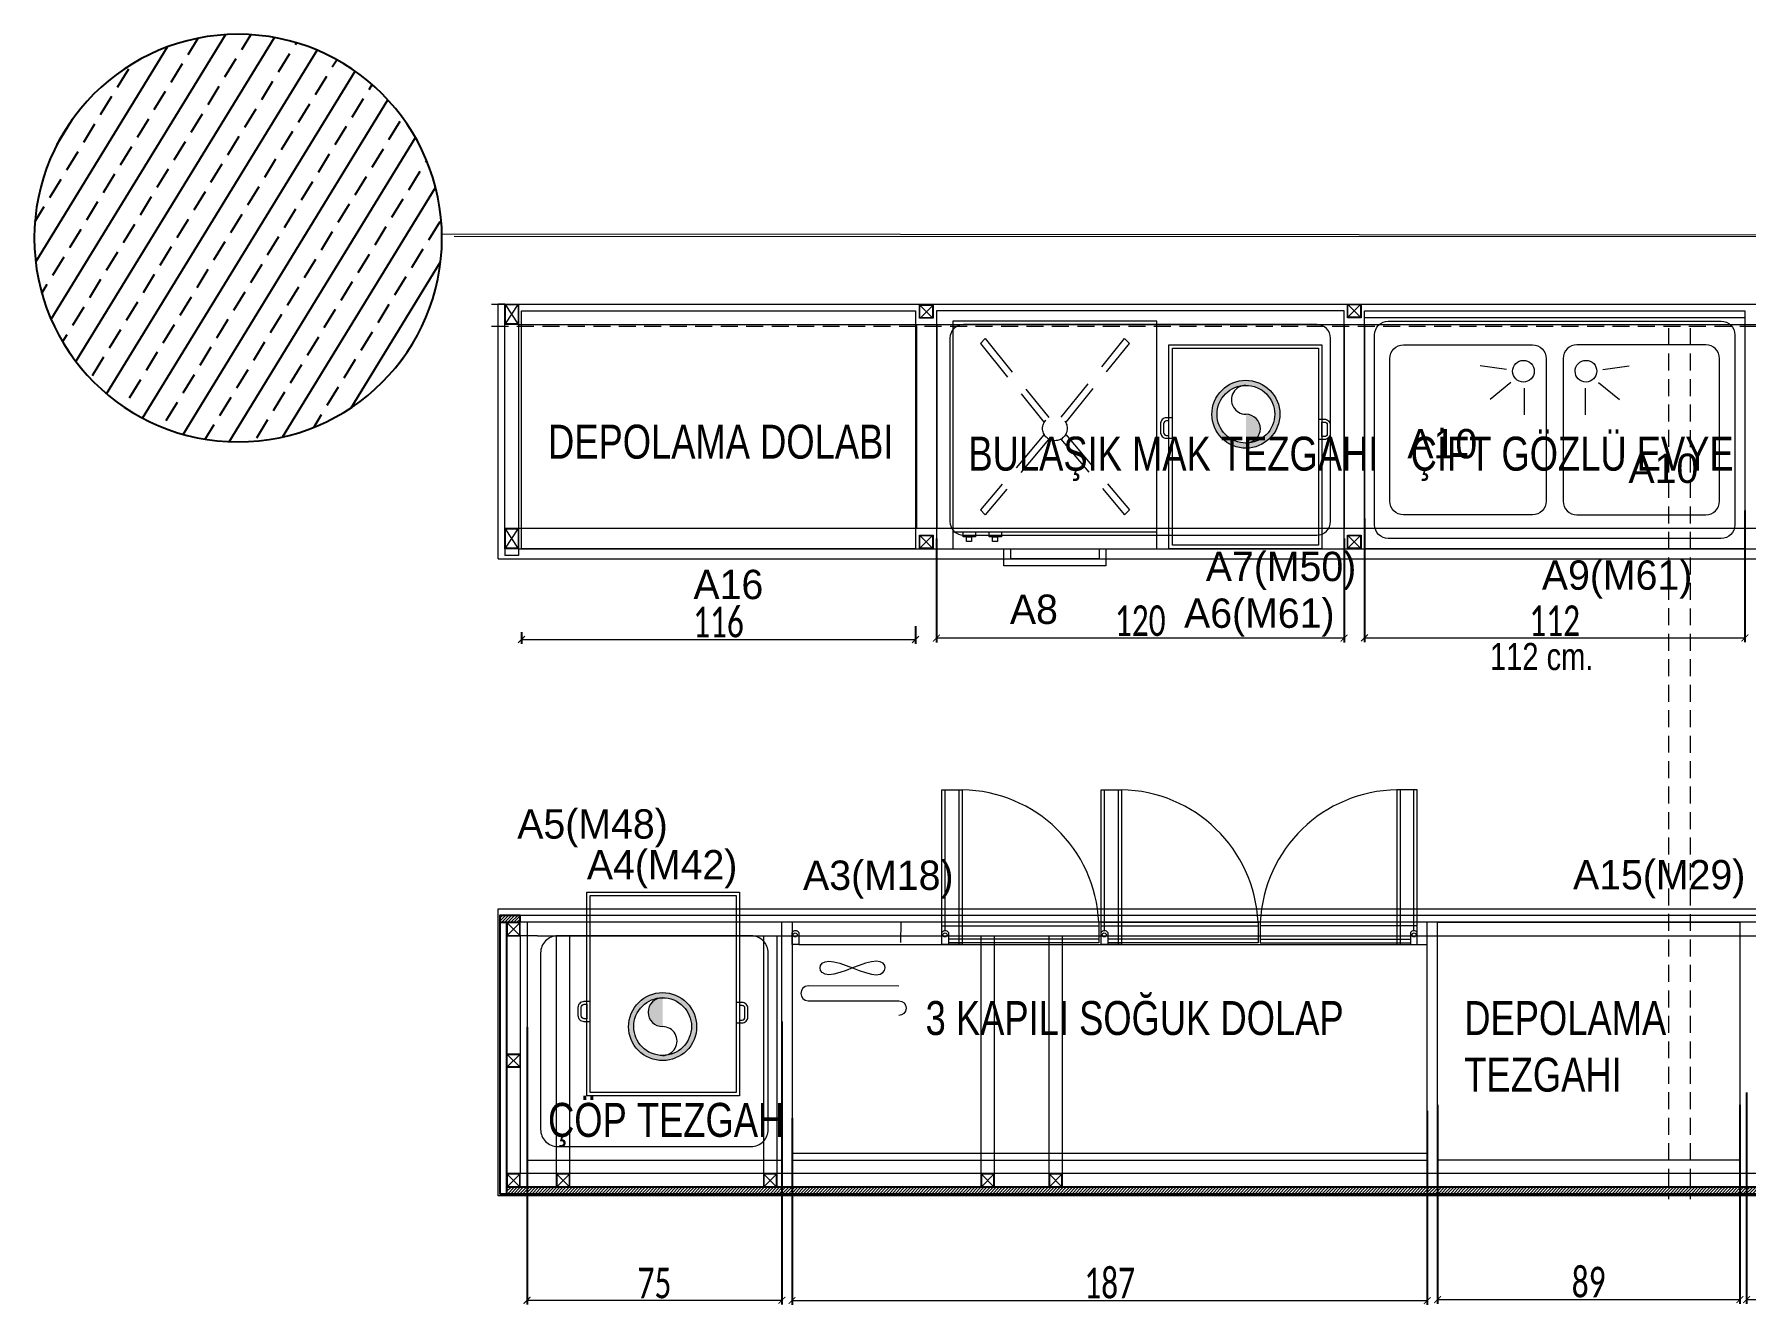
# Model space of a CAD drawing. Header units: millimetres. Extents: x 216897 to 220043, y -96037 to -94755.
# Drawn here: x 216897 to 217401, y -95980 to -95606 of the extents above; entities that cross this region are included whole.
import ezdxf
from ezdxf.enums import TextEntityAlignment as Align

# ---------------------------------------------------------------- set-up
doc = ezdxf.new("R2010")
doc.units = ezdxf.units.MM
doc.header["$PDMODE"] = 2
doc.linetypes.add('DASHED', pattern=[19.05, 12.7, -6.35])
doc.linetypes.add('HIDDEN', pattern=[0.375, 0.25, -0.125])
doc.layers.get('0').update_dxf_attribs({"lineweight": 20})
for name, color, linetype, lineweight in [('ahsap', 34, 'Continuous', 25), ('ahsaparka', 28, 'Continuous', 20), ('ahsapkesit', 26, 'Continuous', 20), ('karkas sistem', 175, 'HIDDEN', 20), ('makineekipman', 156, 'Continuous', 20), ('mermer', 142, 'Continuous', 15), ('t_alcıpan', 24, 'Continuous', 20), ('tarama', 123, 'Continuous', 15), ('tezgahdemir', 76, 'Continuous', 20), ('ölçü', 251, 'Continuous', 5)]:
    doc.layers.add(name, color=color, linetype=linetype, lineweight=lineweight)
for name, color, linetype in [('IGA_PB_E_$0$xref_column-E$0$0-HSL-HTC', 8, 'Continuous'), ('IGA_PB_E_$0$xref_column-E$0$2-SPS-RCN-00-650', 21, 'Continuous'), ('yazı', 11, 'Continuous')]:
    doc.layers.add(name, color=color, linetype=linetype)
doc.styles.add('TAKSİM', font='GOTHIC.TTF', dxfattribs={"height": 20})
doc.styles.add('uban-2', font='GOTHIC.TTF', dxfattribs={"width": 0.8})
doc.styles.add('UBN', font='GOTHIC.TTF', dxfattribs={"width": 0.8})
doc.styles.add('Ölçü50', font='calibri.ttf', dxfattribs={"width": 0.7})
doc.dimstyles.new('olcu10', dxfattribs={"dimtxt": 9, "dimasz": 2, "dimexe": 1.25, "dimexo": 0.625, "dimgap": 0.5, "dimtad": 1, "dimdec": 1, "dimrnd": 0.5, "dimzin": 9, "dimtxsty": 'Ölçü50', "dimblk": 'ARCHTICK', "dimcen": 2, "dimclrd": 256, "dimclre": 256, "dimclrt": 6, "dimazin": 2, "dimtfac": 1, "dimtdec": 1, "dimtix": 1, "dimtmove": 0, "dimatfit": 3, "dimldrblk": 'ARCHTICK', "dimfxl": 1, "dimlwd": -1, "dimarcsym": 0})

# ---------------------------------------------------------------- blocks, each defined once
blk = doc.blocks.new('IGA_PB_E_$0$xref_column-E$0$col 650 120')
at = {"layer": 'IGA_PB_E_$0$xref_column-E$0$0-HSL-HTC'}
h = blk.add_hatch(dxfattribs=at)
h.set_pattern_fill('ANSI33', color=256, scale=20, angle=-13.5)
edge = h.paths.add_edge_path()
edge.add_arc((0, 0), 600, 0, 360)
blk.add_circle((0, 0), 600)
blk = doc.blocks.new('A$C31687324-flat-1-flat-1')
at = {"extrusion": (-1.52846e-08, 6.3311e-09, 1), "elevation": 0}
for points in [[(21.84, 32.04), (21.84, 33.56, -0.414214), (23.59, 35.31), (26.11, 35.31, -0.414214), (27.86, 33.56), (27.86, 32.04)], [(21.48, -11.37), (21.48, -12.89, 0.414214), (23.23, -14.64), (25.75, -14.64, 0.414214), (27.5, -12.89), (27.5, -11.37)]]:
    blk.add_lwpolyline(points, format="xyb", dxfattribs=at)
for points in [[(60, -12.16), (0, -12.16), (0, 32.84), (60, 32.84)], [(59, -11.16), (1, -11.16), (1, 31.84), (59, 31.84)]]:
    blk.add_lwpolyline(points, close=True, dxfattribs=at)
for points in [[(22.71, 32.84), (22.71, 33.56, -0.414214), (23.59, 34.44), (26.11, 34.44, -0.414214), (26.99, 33.56), (26.99, 32.84)], [(22.35, -12.16), (22.35, -12.89, 0.414214), (23.23, -13.76), (25.75, -13.76, 0.414214), (26.63, -12.89), (26.63, -12.16)]]:
    blk.add_lwpolyline(points, format="xyb", close=True, dxfattribs=at)
blk = doc.blocks.new('çöpkovası')
at = {"ltscale": 50}
h = blk.add_hatch(color=256, dxfattribs=at)
edge = h.paths.add_edge_path(flags=16)
edge.add_ellipse((22.64, -20.41), major_axis=(7.85, -3.25), ratio=1, start_angle=0, end_angle=360)
edge = h.paths.add_edge_path()
edge.add_ellipse((22.64, -20.41), major_axis=(9.24, -3.83), ratio=1, start_angle=0, end_angle=360)
edge = h.paths.add_edge_path(flags=16)
edge.add_ellipse((22.64, -24.66), major_axis=(3.93, -1.63), ratio=1, start_angle=292.5, end_angle=472.5)
for major_axis in [(9.24, -3.83), (7.85, -3.25)]:
    blk.add_ellipse((22.64, -20.41, 0), major_axis=major_axis, ratio=1, dxfattribs=at)
for centre, start_param, end_param in [((22.64, -16.16, 0), 1.963496, 5.105089), ((22.64, -24.66, 0), 5.105089, 8.246681)]:
    blk.add_ellipse(centre, major_axis=(3.93, -1.63), ratio=1, start_param=start_param, end_param=end_param, dxfattribs=at)
at = {"rotation": 270}
blk.add_blockref('A$C31687324-flat-1-flat-1', (12.16, 0, 0), dxfattribs=at)
blk = doc.blocks.new('çöpöntezgah-flat-1')
at = {"extrusion": (-1.52846e-08, 6.3311e-09, 1), "elevation": 0}
blk.add_lwpolyline([(0, -15), (0, 60), (-70, 60), (-70, -15)], close=True, dxfattribs=at)
blk.add_lwpolyline([(-4, -6), (-4, 51, 0.414214), (-9, 56), (-61, 56, 0.414214), (-66, 51), (-66, -6, 0.414214), (-61, -11), (-9, -11, 0.414214)], format="xyb", close=True, dxfattribs=at)
blk = doc.blocks.new('2kapaklısoğukdolap-flat-2')
for p, q in [((2, 187, 0), (2, 0)), ((63.5, 185, 0), (63.5, 0)), ((70.07, 155.02, 0), (64.07, 155.03, 0)), ((63.5, 136.9), (63.5, 142.9)), ((63.5, 142.9), (109, 142.9)), ((64, 142.9), (70, 142.9)), ((65, 142.9), (69, 142.9)), ((67.5, 141.9), (109, 141.9)), ((69, 142.9), (69, 96.7)), ((109, 142.9), (109, 136.9)), ((109, 141.9), (109, 137.9)), ((109, 137.9), (63.5, 137.9)), ((109, 136.9), (63.5, 136.9)), ((64, 96.7), (64, 140.9)), ((65, 96.7), (65, 140.9)), ((63.5, 90.03), (63.5, 96.03)), ((63.5, 96.03), (109, 96.03)), ((70, 96.7), (64, 96.7)), ((64, 96.03), (70, 96.03)), ((69, 96.7), (65, 96.7)), ((65, 96.03), (69, 96.03)), ((69, 96.03), (69, 49.83)), ((70, 96.03), (70, 49.83)), ((109, 96.03), (109, 90.03)), ((109, 91.03), (63.5, 91.03)), ((64, 49.83), (64, 94.03)), ((65, 49.83), (65, 94.03)), ((67.5, 95.03), (109, 95.03)), ((109, 95.03), (109, 91.03)), ((109, 90.03), (63.5, 90.03)), ((70, 49.83), (64, 49.83)), ((70, 49.16), (64, 49.16)), ((64, 49.16), (64, 4.96)), ((69, 49.83), (65, 49.83)), ((69, 49.16), (65, 49.16)), ((65, 49.16), (65, 4.96)), ((69, 2.96), (69, 49.16)), ((70, 2.96), (70, 49.16)), ((63.5, 8.96), (63.5, 2.96)), ((109, 8.96), (63.5, 8.96)), ((109, 7.96), (63.5, 7.96)), ((109, 2.96), (109, 8.96)), ((109, 3.96), (109, 7.96)), ((63.5, 2.96), (109, 2.96)), ((64, 2.96), (70, 2.96)), ((65, 2.96), (69, 2.96)), ((67.5, 3.96), (109, 3.96))]:
    blk.add_line(p, q)
at = {"extrusion": (-1.52846e-08, -6.3311e-09, 1), "elevation": 0}
blk.add_lwpolyline([(70, 0), (70, 187), (0, 187), (0, 0)], close=True, dxfattribs=at)
for points in [[(67, 185), (63.5, 185), (63.5, 187), (67, 187)], [(67, 140.9), (63.5, 140.9), (63.5, 142.9), (67, 142.9)], [(67, 94.03), (63.5, 94.03), (63.5, 96.03), (67, 96.03)], [(67, 4.96), (63.5, 4.96), (63.5, 2.96), (67, 2.96)]]:
    blk.add_lwpolyline(points, dxfattribs=at)
for points in [[(46.91, 182.24), (46.9, 155.57, -1), (42.55, 155.58)], [(51.24, 155.57), (51.26, 182.24, 1), (46.91, 182.24)]]:
    blk.add_lwpolyline(points, format="xyb", dxfattribs=at)
at = {"ltscale": 0.1, "extrusion": (-1.52846e-08, -6.3311e-09, 1)}
blk.add_lwpolyline([(58.56, 176.13), (58.39, 174.67), (57.94, 172.97), (57.29, 171.1), (56.56, 169.16), (55.82, 167.21), (55.18, 165.35), (54.73, 163.64), (54.55, 162.19), (54.72, 161.04), (55.18, 160.23), (55.82, 159.74), (56.55, 159.57), (57.29, 159.73), (57.93, 160.22), (58.38, 161.04), (58.56, 162.18), (58.38, 163.64), (57.93, 165.34), (57.29, 167.21), (56.56, 169.16), (55.82, 171.11), (55.18, 172.97), (54.73, 174.67), (54.56, 176.13), (54.73, 177.27), (55.19, 178.09), (55.83, 178.58), (56.56, 178.74), (57.3, 178.58), (57.94, 178.09), (58.39, 177.27)], close=True, dxfattribs=at)
for centre in [(66.29, 186.07, 0), (66.29, 141.97), (66.29, 95.1), (66.29, 3.89)]:
    blk.add_ellipse(centre, major_axis=(-0.228, 0.551), ratio=1)
for centre, major_axis, start_param, end_param in [((66.25, 186, 0), (0.884, 0.884), 4.569845, 6.424435), ((66.25, 141.9), (-0.48, 1.15), 3.392394, 5.246985), ((68.14, 137.52), (-15.64, 37.75), 2.794363, 4.30452), ((66.25, 95.03), (-0.48, 1.15), 3.392394, 5.246985), ((68.14, 90.65), (-15.64, 37.75), 2.794363, 4.30452), ((68.14, 8.34), (-15.64, 37.75), 4.334859, 5.845016), ((66.25, 3.96), (-0.48, 1.15), 3.392394, 5.246985)]:
    blk.add_ellipse(centre, major_axis=major_axis, ratio=1, start_param=start_param, end_param=end_param)
blk = doc.blocks.new('bulaşıkmakinası')
blk.add_line((6.64, -62), (10.64, -62))
at = {"extrusion": (6.3311e-09, 1.52846e-08, 1)}
for points in [[(0, 0), (0, -62), (60, -62), (60, 0)], [(0, 0), (0, -67), (60, -67), (60, 0)]]:
    blk.add_lwpolyline(points, close=True, dxfattribs=at)
at = {"linetype": 'DASHED', "extrusion": (6.3311e-09, 1.52846e-08, 1), "elevation": 0}
for points in [[(8.08, -6.58), (9.49, -5.16)], [(8.08, -6.58), (26.83, -29.83)], [(9.49, -5.16), (28.24, -28.41)], [(31.86, -28.31), (50.51, -5.16)], [(33.27, -29.73), (51.92, -6.58)], [(50.51, -5.16), (51.92, -6.58)], [(26.73, -33.44), (8.08, -55.59)], [(28.14, -34.86), (9.49, -57)], [(31.76, -34.76), (50.51, -57)], [(33.17, -33.34), (51.92, -55.59)], [(9.49, -57), (8.08, -55.59)], [(50.51, -57), (51.92, -55.59)]]:
    blk.add_lwpolyline(points, dxfattribs=at)
at = {"extrusion": (6.3311e-09, 1.52846e-08, 1), "elevation": 0}
for points in [[(3, -62), (6.64, -62), (6.64, -63.46), (3, -63.46)], [(3.97, -63.46), (5.43, -63.46), (5.43, -64.92), (3.97, -64.92)], [(10.64, -62), (14.29, -62), (14.29, -63.46), (10.64, -63.46)], [(11.61, -63.46), (13.07, -63.46), (13.07, -64.92), (11.61, -64.92)], [(45, -72), (15, -72), (15, -67), (45, -67)], [(43, -70), (17, -70), (17, -67), (43, -67)]]:
    blk.add_lwpolyline(points, close=True, dxfattribs=at)
at = {"linetype": 'DASHED'}
blk.add_ellipse((30, -31.58), major_axis=(3.35, -1.39), ratio=1, dxfattribs=at)
blk = doc.blocks.new('bulaşıktezgah-flat-1')
at = {"ltscale": 50, "extrusion": (-1.52846e-08, 6.3311e-09, 1), "elevation": 0}
blk.add_lwpolyline([(-8, 0), (-8, 120), (-78, 120), (-78, 0)], close=True, dxfattribs=at)
blk.add_lwpolyline([(-12, 8), (-12, 112, 0.414214), (-16, 116), (-70, 116, 0.414214), (-74, 112), (-74, 8, 0.414214), (-70, 4), (-16, 4, 0.414214)], format="xyb", close=True, dxfattribs=at)
blk = doc.blocks.new('lavabotezgah-flat-1')
for p, q in [((17.24, 69.16), (16.13, 76.97)), ((21.05, 67.93), (26.06, 74.03)), ((22.71, 64.02), (30.6, 64.02)), ((22.71, 45.98), (30.6, 45.98)), ((17.24, 40.84), (16.13, 33.03)), ((21.05, 42.07), (26.06, 35.97))]:
    blk.add_line(p, q)
at = {"extrusion": (-1.52846e-08, 6.3311e-09, 1), "elevation": 0}
for points in [[(70, 111), (70, -1), (0, -1), (0, 111)], [(2, 111), (2, -1), (0, -1), (0, 111)]]:
    blk.add_lwpolyline(points, close=True, dxfattribs=at)
for points in [[(67, 104), (67, 6, -0.414214), (63, 2), (7, 2, -0.414214), (3, 6), (3, 104, -0.414214), (7, 108), (63, 108, -0.414214)], [(60, 61.5), (60, 99.5, 0.414214), (56, 103.5), (14, 103.5, 0.414214), (10, 99.5), (10, 61.5, 0.414214), (14, 57.5), (56, 57.5, 0.414214)], [(60, 48.5), (60, 10.5, -0.414214), (56, 6.5), (14, 6.5, -0.414214), (10, 10.5), (10, 48.5, -0.414214), (14, 52.5), (56, 52.5, -0.414214)]]:
    blk.add_lwpolyline(points, format="xyb", close=True, dxfattribs=at)
for centre in [(17.74, 64.21), (17.74, 45.79)]:
    blk.add_ellipse(centre, major_axis=(1.22, 2.95), ratio=1)
blk = doc.blocks.new('_ArchTick')
at = {"color": 0, "linetype": 'ByBlock', "const_width": 0.15}
blk.add_lwpolyline([(-0.5, -0.5), (0.5, 0.5)], dxfattribs=at)
blk = doc.blocks.new('*D202')
at = {"lineweight": -2, "transparency": 16777216}
for p, q in [((217040.47, -95782.19), (217040.47, -95785.58)), ((217156.47, -95780.41), (217156.47, -95785.58))]:
    blk.add_line(p, q, dxfattribs=at)
at = {"transparency": 16777216}
blk.add_line((217040.47, -95784.33), (217156.47, -95784.33), dxfattribs=at)
at = {"layer": 'DEFPOINTS', "color": 0, "transparency": 16777216}
for p in [(217156.47, -95779.78), (217040.47, -95781.57), (217156.47, -95784.33)]:
    blk.add_point(p, dxfattribs=at)
at = {"transparency": 16777216, "xscale": 2, "yscale": 2, "zscale": 2, "rotation": 180}
blk.add_blockref('_ArchTick', (217040.47, -95784.33), dxfattribs=at)
at = {"transparency": 16777216, "xscale": 2, "yscale": 2, "zscale": 2}
blk.add_blockref('_ArchTick', (217156.47, -95784.33), dxfattribs=at)
at = {"color": 6, "transparency": 16777216, "insert": (217098.47, -95779.22), "char_height": 9, "attachment_point": 5, "style": 'Ölçü50'}
blk.add_mtext('116', dxfattribs=at)
blk = doc.blocks.new('*D203')
at = {"lineweight": -2, "transparency": 16777216}
for p, q in [((217042.12, -95898.42), (217042.12, -95980.13)), ((217117.12, -95896.84), (217117.12, -95980.13))]:
    blk.add_line(p, q, dxfattribs=at)
at = {"transparency": 16777216}
blk.add_line((217042.12, -95978.88), (217117.12, -95978.88), dxfattribs=at)
at = {"layer": 'DEFPOINTS', "color": 0, "transparency": 16777216}
for p in [(217042.12, -95897.79, 0), (217117.12, -95896.22, 0), (217117.12, -95978.88)]:
    blk.add_point(p, dxfattribs=at)
at = {"transparency": 16777216, "xscale": 2, "yscale": 2, "zscale": 2, "rotation": 180}
blk.add_blockref('_ArchTick', (217042.12, -95978.88), dxfattribs=at)
at = {"transparency": 16777216, "xscale": 2, "yscale": 2, "zscale": 2}
blk.add_blockref('_ArchTick', (217117.12, -95978.88), dxfattribs=at)
at = {"color": 6, "transparency": 16777216, "insert": (217079.62, -95973.82), "char_height": 9, "attachment_point": 5, "style": 'Ölçü50'}
blk.add_mtext('75', dxfattribs=at)
blk = doc.blocks.new('*D204')
at = {"lineweight": -2, "transparency": 16777216}
for p, q in [((217120.12, -95925.23), (217120.12, -95980.2)), ((217307.12, -95923.1), (217307.12, -95980.2))]:
    blk.add_line(p, q, dxfattribs=at)
at = {"transparency": 16777216}
blk.add_line((217120.12, -95978.95), (217307.12, -95978.95), dxfattribs=at)
at = {"layer": 'DEFPOINTS', "color": 0, "transparency": 16777216}
for p in [(217120.12, -95924.61, 0), (217307.12, -95922.48, 0), (217307.12, -95978.95)]:
    blk.add_point(p, dxfattribs=at)
at = {"transparency": 16777216, "xscale": 2, "yscale": 2, "zscale": 2, "rotation": 180}
blk.add_blockref('_ArchTick', (217120.12, -95978.95), dxfattribs=at)
at = {"transparency": 16777216, "xscale": 2, "yscale": 2, "zscale": 2}
blk.add_blockref('_ArchTick', (217307.12, -95978.95), dxfattribs=at)
at = {"color": 6, "transparency": 16777216, "insert": (217213.62, -95973.84), "char_height": 9, "attachment_point": 5, "style": 'Ölçü50'}
blk.add_mtext('187', dxfattribs=at)
blk = doc.blocks.new('*D205')
at = {"lineweight": -2, "transparency": 16777216}
for p, q in [((217310.12, -95921.31), (217310.12, -95979.92)), ((217399.12, -95921.31), (217399.12, -95979.92))]:
    blk.add_line(p, q, dxfattribs=at)
at = {"transparency": 16777216}
blk.add_line((217310.12, -95978.67), (217399.12, -95978.67), dxfattribs=at)
at = {"layer": 'DEFPOINTS', "color": 0, "transparency": 16777216}
for p in [(217310.12, -95920.68, 0), (217399.12, -95920.68, 0), (217399.12, -95978.67)]:
    blk.add_point(p, dxfattribs=at)
at = {"transparency": 16777216, "xscale": 2, "yscale": 2, "zscale": 2, "rotation": 180}
blk.add_blockref('_ArchTick', (217310.12, -95978.67), dxfattribs=at)
at = {"transparency": 16777216, "xscale": 2, "yscale": 2, "zscale": 2}
blk.add_blockref('_ArchTick', (217399.12, -95978.67), dxfattribs=at)
at = {"color": 6, "transparency": 16777216, "insert": (217354.62, -95973.56), "char_height": 9, "attachment_point": 5, "style": 'Ölçü50'}
blk.add_mtext('89', dxfattribs=at)
blk = doc.blocks.new('*D206')
at = {"lineweight": -2, "transparency": 16777216}
for p, q in [((217401.12, -95917.69), (217401.12, -95979.92)), ((217476.12, -95917.69), (217476.12, -95979.92))]:
    blk.add_line(p, q, dxfattribs=at)
at = {"transparency": 16777216}
blk.add_line((217401.12, -95978.67), (217476.12, -95978.67), dxfattribs=at)
at = {"layer": 'DEFPOINTS', "color": 0, "transparency": 16777216}
for p in [(217401.12, -95917.07, 0), (217476.12, -95917.07, 0), (217476.12, -95978.67)]:
    blk.add_point(p, dxfattribs=at)
at = {"transparency": 16777216, "xscale": 2, "yscale": 2, "zscale": 2, "rotation": 180}
blk.add_blockref('_ArchTick', (217401.12, -95978.67), dxfattribs=at)
at = {"transparency": 16777216, "xscale": 2, "yscale": 2, "zscale": 2}
blk.add_blockref('_ArchTick', (217476.12, -95978.67), dxfattribs=at)
at = {"color": 6, "transparency": 16777216, "insert": (217438.62, -95973.61), "char_height": 9, "attachment_point": 5, "style": 'Ölçü50'}
blk.add_mtext('75', dxfattribs=at)
blk = doc.blocks.new('*D209')
at = {"lineweight": -2, "transparency": 16777216}
for p, q in [((217162.62, -95754.62), (217162.62, -95785.18)), ((217282.62, -95754.62), (217282.62, -95785.18))]:
    blk.add_line(p, q, dxfattribs=at)
at = {"transparency": 16777216}
blk.add_line((217282.62, -95783.93), (217162.62, -95783.93), dxfattribs=at)
at = {"layer": 'DEFPOINTS', "color": 0, "transparency": 16777216}
for p in [(217162.62, -95753.99, 0), (217282.62, -95753.99, 0), (217162.62, -95783.93)]:
    blk.add_point(p, dxfattribs=at)
at = {"transparency": 16777216, "xscale": 2, "yscale": 2, "zscale": 2, "rotation": 180}
blk.add_blockref('_ArchTick', (217162.62, -95783.93), dxfattribs=at)
at = {"transparency": 16777216, "xscale": 2, "yscale": 2, "zscale": 2}
blk.add_blockref('_ArchTick', (217282.62, -95783.93), dxfattribs=at)
at = {"color": 6, "transparency": 16777216, "insert": (217222.62, -95778.82), "char_height": 9, "attachment_point": 5, "style": 'Ölçü50'}
blk.add_mtext('120', dxfattribs=at)
blk = doc.blocks.new('*D210')
at = {"lineweight": -2, "transparency": 16777216}
for p, q in [((217288.62, -95748.66), (217288.62, -95785.09)), ((217400.62, -95746.33), (217400.62, -95785.09))]:
    blk.add_line(p, q, dxfattribs=at)
at = {"transparency": 16777216}
blk.add_line((217288.62, -95783.84), (217400.62, -95783.84), dxfattribs=at)
at = {"layer": 'DEFPOINTS', "color": 0, "transparency": 16777216}
for p in [(217288.62, -95748.04), (217400.62, -95745.71, 0), (217400.62, -95783.84)]:
    blk.add_point(p, dxfattribs=at)
at = {"transparency": 16777216, "xscale": 2, "yscale": 2, "zscale": 2, "rotation": 180}
blk.add_blockref('_ArchTick', (217288.62, -95783.84), dxfattribs=at)
at = {"transparency": 16777216, "xscale": 2, "yscale": 2, "zscale": 2}
blk.add_blockref('_ArchTick', (217400.62, -95783.84), dxfattribs=at)
at = {"color": 6, "transparency": 16777216, "insert": (217344.62, -95778.79), "char_height": 9, "attachment_point": 5, "style": 'Ölçü50'}
blk.add_mtext('112', dxfattribs=at)

msp = doc.modelspace()

# ---------------------------------------------------------------- hatches: boundary and pattern name
at = {"layer": 'tarama'}
h = msp.add_hatch(dxfattribs=at)
h.set_pattern_fill('ACET-2D-ANSI31', color=256, scale=0.2, angle=180)
h.set_pattern_definition([(225, (32593.6016, 461816.117), (0.44901280605, -0.44901280605), [])])
h.paths.add_polyline_path([(217034.12, -95865.59), (217034.12, -95867.59), (217040.12, -95867.59), (217040.12, -95865.59)])
h = msp.add_hatch(dxfattribs=at)
h.set_pattern_fill('ACET-2D-ANSI31', color=256, scale=0.2, angle=180)
h.set_pattern_definition([(225, (32744.59964, 461816.317), (0.44901280605, -0.44901280605), [])])
h.paths.add_polyline_path([(217720.62, -95945.59), (217720.62, -95947.59), (217036.12, -95947.59), (217036.12, -95945.59)])

# ---------------------------------------------------------------- linework, layer by layer
at = {"layer": 'ahsap'}
for p, q in [((217034.12, -95867.59, 0), (217034.12, -95947.59, 0)), ((217036.12, -95867.59, 0), (217036.12, -95947.59, 0)), ((217720.62, -95945.59, 0), (217036.12, -95945.59, 0)), ((217720.62, -95945.59, 0), (217036.12, -95945.59, 0)), ((217720.62, -95947.59, 0), (217034.12, -95947.59, 0))]:
    msp.add_line(p, q, dxfattribs=at)
at = {"layer": 'ahsap', "ltscale": 50, "elevation": 0}
msp.add_lwpolyline([(217040.12, -95865.59), (217034.12, -95865.59), (217034.12, -95867.59), (217040.12, -95867.59)], close=True, dxfattribs=at)
at = {"layer": 'ahsaparka', "ltscale": 50}
for p, q in [((217478.12, -95865.59, 0), (217040.12, -95865.59, 0)), ((217478.12, -95867.59, 0), (217040.12, -95867.59, 0))]:
    msp.add_line(p, q, dxfattribs=at)
at = {"layer": 'ahsapkesit'}
for p, q in [((217035.62, -95685.59, 0), (217033.62, -95685.59, 0)), ((217035.62, -95757.59, 0), (217035.62, -95759.59, 0)), ((217039.62, -95759.59, 0), (217035.62, -95759.59, 0)), ((217039.62, -95757.59, 0), (217039.62, -95759.59, 0)), ((217036.12, -95945.59, 0), (217036.12, -95867.59, 0))]:
    msp.add_line(p, q, dxfattribs=at)
at = {"layer": 'karkas sistem', "ltscale": 20}
for p, q in [((217031.64, -95685.6, 0), (218086.62, -95685.59, 0)), ((217031.64, -95692.1, 0), (218086.61, -95692.09, 0)), ((217378.1, -95692.64, 0), (217378.1, -95949.1, 0)), ((217384.5, -95692.65, 0), (217384.5, -95949.1, 0))]:
    msp.add_line(p, q, dxfattribs=at)
at = {"layer": 'makineekipman', "elevation": 0}
for points in [[(217040.47, -95687.59), (217156.47, -95687.59), (217156.47, -95757.59), (217040.47, -95757.59)], [(217310.12, -95867.59), (217399.12, -95867.59), (217399.12, -95937.59), (217310.12, -95937.59)]]:
    msp.add_lwpolyline(points, close=True, dxfattribs=at)
at = {"layer": 'mermer'}
for p, q in [((217033.62, -95685.59, 0), (218085.62, -95685.59, 0)), ((217033.62, -95760.59, 0), (217033.62, -95685.59, 0)), ((217033.62, -95760.59, 0), (218085.62, -95760.59, 0)), ((217033.62, -95948.09, 0), (217033.62, -95863.59, 0)), ((217721.12, -95948.09, 0), (217033.62, -95948.09, 0))]:
    msp.add_line(p, q, dxfattribs=at)
at = {"layer": 'mermer', "extrusion": (6.3311e-09, 1.52846e-08, 1), "elevation": 0}
msp.add_lwpolyline([(217033.62, -95863.59), (217721.12, -95863.59)], dxfattribs=at)
at = {"layer": 't_alcıpan'}
msp.add_line((217020.64, -95665.58), (218092.91, -95665.72), dxfattribs=at)
msp.add_lwpolyline([(217016.32, -95675.58), (217016.32, -95675.58)], dxfattribs=at)
at = {"layer": 'tezgahdemir'}
for p, q in [((217033.62, -95685.59, 0), (217391.62, -95685.59, 0)), ((217039.47, -95691.4, 0), (217035.77, -95685.74, 0)), ((217035.77, -95691.4, 0), (217039.47, -95685.74, 0)), ((217157.77, -95685.89, 0), (217161.47, -95689.59, 0)), ((217161.62, -95685.89, 0), (217157.92, -95689.59, 0)), ((217287.47, -95685.74, 0), (217283.77, -95689.44, 0)), ((217283.77, -95685.74, 0), (217287.47, -95689.44, 0)), ((217035.62, -95751.59, 0), (217035.62, -95691.55, 0)), ((217039.62, -95691.55, 0), (218077.62, -95691.55, 0)), ((217039.62, -95691.55, 0), (217039.62, -95751.59, 0)), ((217156.77, -95691.7, 0), (217156.77, -95751.59, 0)), ((217162.77, -95691.7, 0), (217162.77, -95751.59, 0)), ((217282.62, -95691.55, 0), (217282.62, -95751.59, 0)), ((217288.62, -95691.55, 0), (217288.62, -95751.59, 0)), ((217400.62, -95691.55, 0), (217400.62, -95751.59, 0)), ((217039.47, -95757.4, 0), (217035.77, -95751.74, 0)), ((217035.77, -95757.4, 0), (217039.47, -95751.74, 0)), ((217039.62, -95751.59, 0), (218077.62, -95751.59, 0)), ((217161.47, -95753.74, 0), (217157.77, -95757.44, 0)), ((217157.77, -95753.74, 0), (217161.47, -95757.44, 0)), ((217287.47, -95753.74, 0), (217283.77, -95757.44, 0)), ((217283.77, -95753.74, 0), (217287.47, -95757.44, 0)), ((217039.62, -95757.59, 0), (217035.62, -95757.59, 0)), ((217039.62, -95757.59, 0), (218077.62, -95757.59, 0)), ((217478.12, -95867.59, 0), (217036.12, -95867.59, 0)), ((217036.12, -95867.59, 0), (217036.12, -95945.59, 0)), ((217036.27, -95867.74, 0), (217039.97, -95871.44, 0)), ((217039.97, -95867.74, 0), (217036.27, -95871.44, 0)), ((217045.22, -95871.59, 0), (217040.12, -95871.59, 0)), ((217040.12, -95871.59, 0), (217040.12, -95941.59, 0)), ((217045.22, -95871.59, 0), (217478.12, -95871.59, 0)), ((217050.72, -95871.59, 0), (217050.72, -95941.59, 0)), ((217054.72, -95941.59, 0), (217054.72, -95871.59, 0)), ((217111.72, -95871.59, 0), (217111.72, -95941.59, 0)), ((217115.72, -95941.59, 0), (217115.72, -95871.59, 0)), ((217175.72, -95871.59, 0), (217175.72, -95941.59, 0)), ((217179.72, -95941.59, 0), (217179.72, -95871.59, 0)), ((217195.72, -95871.59, 0), (217195.72, -95941.59, 0)), ((217199.72, -95941.59, 0), (217199.72, -95871.59, 0)), ((217036.27, -95906.49, 0), (217039.97, -95910.19, 0)), ((217039.97, -95906.49, 0), (217036.27, -95910.19, 0)), ((217478.12, -95941.59, 0), (217036.12, -95941.59, 0)), ((217478.12, -95945.59, 0), (217036.12, -95945.59, 0)), ((217036.27, -95941.74, 0), (217039.97, -95945.44, 0)), ((217039.97, -95941.74, 0), (217036.27, -95945.44, 0)), ((217050.87, -95941.74, 0), (217054.57, -95945.44, 0)), ((217054.57, -95941.74, 0), (217050.87, -95945.44, 0)), ((217111.87, -95941.74, 0), (217115.57, -95945.44, 0)), ((217115.57, -95941.74, 0), (217111.87, -95945.44, 0)), ((217175.87, -95941.74, 0), (217179.57, -95945.44, 0)), ((217179.57, -95941.74, 0), (217175.87, -95945.44, 0)), ((217195.87, -95941.74, 0), (217199.57, -95945.44, 0)), ((217199.57, -95941.74, 0), (217195.87, -95945.44, 0))]:
    msp.add_line(p, q, dxfattribs=at)
at = {"layer": 'tezgahdemir', "extrusion": (6.3311e-09, 1.52846e-08, 1), "elevation": 0}
for points in [[(217035.62, -95691.55), (217035.62, -95685.59), (217039.62, -95685.59), (217039.62, -95691.55)], [(217035.77, -95691.4), (217035.77, -95685.74), (217039.47, -95685.74), (217039.47, -95691.4)], [(217035.62, -95757.59), (217035.62, -95751.59), (217039.62, -95751.59), (217039.62, -95757.59)], [(217035.77, -95757.4), (217035.77, -95751.74), (217039.47, -95751.74), (217039.47, -95757.4)]]:
    msp.add_lwpolyline(points, close=True, dxfattribs=at)
at = {"layer": 'tezgahdemir', "elevation": 0}
for points in [[(217157.62, -95685.74), (217161.62, -95685.74), (217161.62, -95689.74), (217157.62, -95689.74)], [(217157.77, -95685.89), (217161.47, -95685.89), (217161.47, -95689.59), (217157.77, -95689.59)], [(217283.62, -95685.59), (217287.62, -95685.59), (217287.62, -95689.59), (217283.62, -95689.59)], [(217283.77, -95685.74), (217287.47, -95685.74), (217287.47, -95689.44), (217283.77, -95689.44)], [(217157.62, -95753.59), (217161.62, -95753.59), (217161.62, -95757.59), (217157.62, -95757.59)], [(217157.77, -95753.74), (217161.47, -95753.74), (217161.47, -95757.44), (217157.77, -95757.44)], [(217283.62, -95753.59), (217287.62, -95753.59), (217287.62, -95757.59), (217283.62, -95757.59)], [(217283.77, -95753.74), (217287.47, -95753.74), (217287.47, -95757.44), (217283.77, -95757.44)]]:
    msp.add_lwpolyline(points, close=True, dxfattribs=at)
at = {"layer": 'tezgahdemir', "extrusion": (-3.01759e-08, 1.42264e-08, 1), "elevation": -0.01}
for points in [[(217040.12, -95871.59), (217040.12, -95867.59), (217036.12, -95867.59), (217036.12, -95871.59)], [(217039.97, -95871.44), (217039.97, -95867.74), (217036.27, -95867.74), (217036.27, -95871.44)], [(217040.12, -95945.59), (217040.12, -95941.59), (217036.12, -95941.59), (217036.12, -95945.59)], [(217039.97, -95945.44), (217039.97, -95941.74), (217036.27, -95941.74), (217036.27, -95945.44)], [(217054.72, -95945.59), (217054.72, -95941.59), (217050.72, -95941.59), (217050.72, -95945.59)], [(217054.57, -95945.44), (217054.57, -95941.74), (217050.87, -95941.74), (217050.87, -95945.44)], [(217115.72, -95945.59), (217115.72, -95941.59), (217111.72, -95941.59), (217111.72, -95945.59)], [(217115.57, -95945.44), (217115.57, -95941.74), (217111.87, -95941.74), (217111.87, -95945.44)], [(217179.72, -95945.59), (217179.72, -95941.59), (217175.72, -95941.59), (217175.72, -95945.59)], [(217179.57, -95945.44), (217179.57, -95941.74), (217175.87, -95941.74), (217175.87, -95945.44)], [(217199.72, -95945.59), (217199.72, -95941.59), (217195.72, -95941.59), (217195.72, -95945.59)], [(217199.57, -95945.44), (217199.57, -95941.74), (217195.87, -95941.74), (217195.87, -95945.44)]]:
    msp.add_lwpolyline(points, close=True, dxfattribs=at)
at = {"layer": 'tezgahdemir', "extrusion": (4.28381e-08, 1.42264e-08, 1), "elevation": 0.01}
for points in [[(217036.12, -95910.34), (217036.12, -95906.34), (217040.12, -95906.34), (217040.12, -95910.34)], [(217036.27, -95910.19), (217036.27, -95906.49), (217039.97, -95906.49), (217039.97, -95910.19)]]:
    msp.add_lwpolyline(points, close=True, dxfattribs=at)
at = {"layer": 'ölçü'}
msp.add_lwpolyline([(216897.09, -95664.8, 1.021743), (217017.06, -95664.89)], format="xyb", dxfattribs=at)
msp.add_lwpolyline([(217017.06, -95664.89), (218097.07, -95665.72)], dxfattribs=at)

# ---------------------------------------------------------------- block references
at = {"layer": 'IGA_PB_E_$0$xref_column-E$0$2-SPS-RCN-00-650', "xscale": -0.1, "yscale": 0.1, "zscale": 0.1, "rotation": 270}
msp.add_blockref('IGA_PB_E_$0$xref_column-E$0$col 650 120', (216957.07, -95666.14), dxfattribs=at)
at = {"layer": 'makineekipman'}
for name, p, rotation in [('bulaşıktezgah-flat-1', (217162.62, -95765.59, 0), 270), ('lavabotezgah-flat-1', (217289.62, -95687.59, 0), 270), ('2kapaklısoğukdolap-flat-2', (217307.12, -95937.59, 0), 90), ('çöpkovası', (217104.67, -95918.71, 0), 180), ('çöpöntezgah-flat-1', (217057.12, -95937.59, 0), 270)]:
    msp.add_blockref(name, p, dxfattribs=dict(at, rotation=rotation))
for name, p in [('bulaşıkmakinası', (217167.5, -95690.59, 0)), ('çöpkovası', (217231.08, -95697.59, 0))]:
    msp.add_blockref(name, p, dxfattribs=at)

# ---------------------------------------------------------------- texts
at = {"style": 'TAKSİM'}
for s, p in [('A10', (217311.52, -95731, 0)), ('A10', (217376.61, -95738.23, 0)), ('A7(M50)', (217264.07, -95767.13, 0)), ('A16', (217101.38, -95772.44, 0)), ('A9(M61)', (217362.99, -95769.68, 0)), ('A8', (217191.32, -95779.74, 0)), ('A6(M61)', (217257.66, -95780.89, 0)), ('A5(M48)', (217061.39, -95842.95, 0)), ('A4(M42)', (217081.88, -95854.96, 0)), ('A3(M18)', (217145.52, -95858.05, 0)), ('A15(M29)', (217375.38, -95857.9, 0))]:
    msp.add_text(s, height=8.64, dxfattribs=at).set_placement(p, align=Align.CENTER)
at = {"insert": (217340.8, -95785.34, 0), "char_height": 8, "attachment_point": 2, "line_spacing_factor": 0.933337, "style": 'UBN'}
msp.add_mtext_dynamic_manual_height_columns('112 cm.', width=110.9396, gutter_width=0.2, heights=[0], dxfattribs=at)
at = {"layer": 'yazı', "char_height": 10, "attachment_point": 1, "style": 'uban-2'}
for s, insert in [('DEPOLAMA DOLABI', (217048.3, -95721.08, 0)), ('BULAŞIK MAK TEZGAHI', (217172.05, -95724.61, 0)), ('ÇİFT GÖZLÜ EVYE', (217302.21, -95724.61, 0)), ('3 KAPILI SOĞUK DOLAP', (217159.43, -95890.77, 0)), ('DEPOLAMA\\PTEZGAHI', (217318, -95890.77, 0)), ('ÇÖP TEZGAH', (217048.3, -95920.76, 0))]:
    msp.add_mtext_dynamic_manual_height_columns(s, width=527.0079, gutter_width=12.5, heights=[0], dxfattribs=dict(at, insert=insert))

# ---------------------------------------------------------------- dimensions: what is measured, and where the dimension line sits
for base, p1, p2, picture, middle in [((217400.62, -95783.84, 0), (217288.62, -95748.04, 0), (217400.62, -95745.71, 0), '*D210', (217344.62, -95778.79, 0)), ((217162.62, -95783.93, 0), (217282.62, -95753.99, 0), (217162.62, -95753.99, 0), '*D209', (217222.62, -95778.82, 0)), ((217156.47, -95784.33, 0), (217040.47, -95781.57, 0), (217156.47, -95779.78, 0), '*D202', (217098.47, -95779.22, 0)), ((217117.12, -95978.88, 0), (217042.12, -95897.79, 0), (217117.12, -95896.22, 0), '*D203', (217079.62, -95973.82, 0)), ((217399.12, -95978.67, 0), (217310.12, -95920.68, 0), (217399.12, -95920.68, 0), '*D205', (217354.62, -95973.56, 0)), ((217476.12, -95978.67, 0), (217401.12, -95917.07, 0), (217476.12, -95917.07, 0), '*D206', (217438.62, -95973.61, 0)), ((217307.12, -95978.95, 0), (217120.12, -95924.61, 0), (217307.12, -95922.48, 0), '*D204', (217213.62, -95973.84, 0))]:
    dim = msp.add_linear_dim(base=base, p1=p1, p2=p2, dimstyle='olcu10')
    dim.commit()
    dim.dimension.update_dxf_attribs({"geometry": picture, "text_midpoint": middle})

doc.saveas('drawing.dxf')
